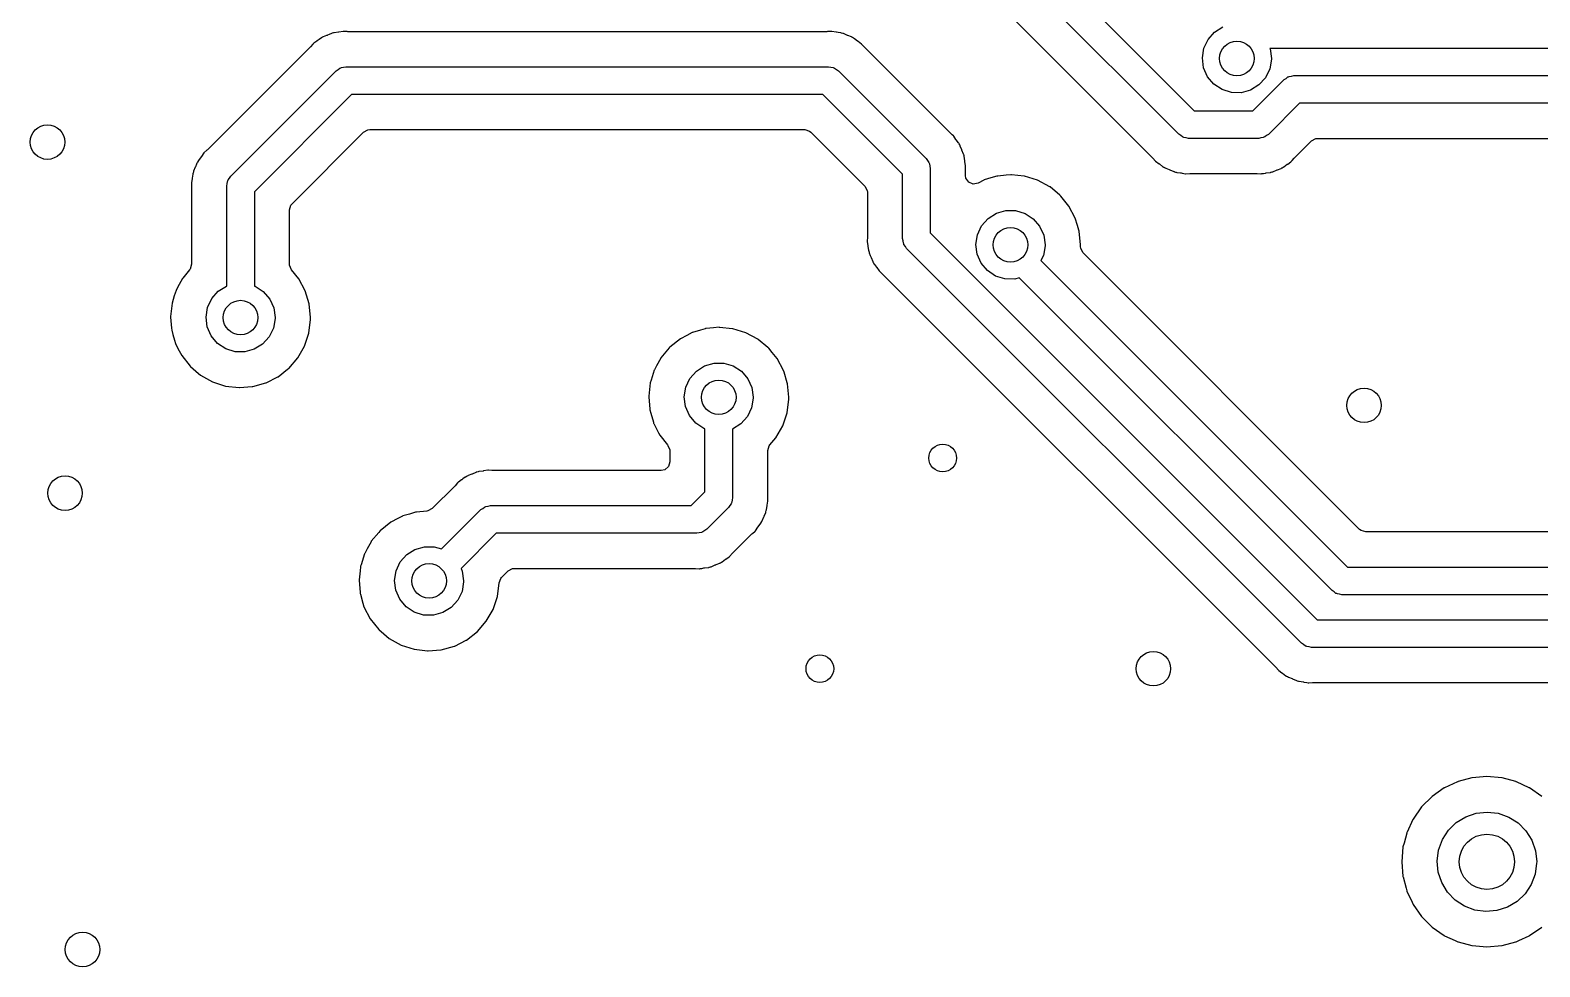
# Model space of a CAD drawing. Extents: x 41 to 172, y -238 to -26.
# Drawn here: x 66.55 to 88.4, y -168.4 to -154.84 of the extents above; entities that cross this region are included whole.
import ezdxf

# ---------------------------------------------------------------- set-up
doc = ezdxf.new("R2010")
doc.units = 0
doc.layers.add('BLACK', color=7, linetype='CONTINUOUS')

msp = doc.modelspace()

# ---------------------------------------------------------------- linework, layer by layer
at = {"layer": 'BLACK', "linetype": 'CONTINUOUS'}
for p, q in [((80.805, -153.42), (83.3948, -156.01)), ((83.1706, -156.351), (80.4633, -153.644)), ((80.1214, -154.021), (82.7906, -156.691)), ((71.0826, -154.862), (71.0197, -154.873)), ((71.0902, -154.863), (71.0826, -154.862)), ((71.1403, -154.866), (71.0902, -154.863)), ((71.0902, -154.863), (71.0902, -154.863)), ((71.1489, -154.867), (71.1403, -154.866)), ((78.0804, -154.867), (71.1489, -154.867)), ((78.0876, -154.866), (78.0804, -154.867)), ((78.1422, -154.863), (78.0876, -154.866)), ((78.1498, -154.863), (78.1422, -154.863)), ((78.1422, -154.863), (78.1422, -154.863)), ((78.2126, -154.874), (78.1498, -154.863)), ((83.6883, -154.873), (83.8082, -154.797)), ((70.6066, -155.086), (70.6016, -155.091)), ((70.643, -155.045), (70.6066, -155.086)), ((70.648, -155.04), (70.643, -155.045)), ((70.643, -155.045), (70.643, -155.045)), ((70.6543, -155.035), (70.648, -155.04)), ((70.7007, -155.003), (70.6543, -155.035)), ((70.6543, -155.035), (70.6543, -155.035)), ((70.706, -155), (70.7007, -155.003)), ((70.7322, -154.979), (70.706, -155)), ((70.7507, -154.965), (70.7322, -154.979)), ((70.7567, -154.961), (70.7507, -154.965)), ((70.7507, -154.965), (70.7507, -154.965)), ((70.7637, -154.958), (70.7567, -154.961)), ((70.7659, -154.956), (70.7637, -154.958)), ((70.7807, -154.948), (70.7659, -154.956)), ((70.7831, -154.947), (70.7807, -154.948)), ((70.7893, -154.943), (70.7831, -154.947)), ((70.8415, -154.923), (70.7893, -154.943)), ((70.8491, -154.92), (70.8415, -154.923)), ((70.8552, -154.917), (70.8491, -154.92)), ((70.8787, -154.907), (70.8552, -154.917)), ((70.9137, -154.892), (70.8787, -154.907)), ((70.9212, -154.89), (70.9137, -154.892)), ((70.9238, -154.89), (70.9212, -154.89)), ((70.9401, -154.885), (70.9238, -154.89)), ((70.9426, -154.885), (70.9401, -154.885)), ((70.9498, -154.882), (70.9426, -154.885)), ((71.0132, -154.874), (70.9498, -154.882)), ((71.0197, -154.873), (71.0132, -154.874)), ((78.2191, -154.875), (78.2126, -154.874)), ((78.2453, -154.879), (78.2191, -154.875)), ((78.275, -154.883), (78.2453, -154.879)), ((78.2825, -154.884), (78.275, -154.883)), ((78.275, -154.883), (78.275, -154.883)), ((78.2896, -154.886), (78.2825, -154.884)), ((78.2922, -154.887), (78.2896, -154.886)), ((78.3084, -154.892), (78.2922, -154.887)), ((78.311, -154.893), (78.3084, -154.892)), ((78.3184, -154.894), (78.311, -154.893)), ((78.3767, -154.92), (78.3184, -154.894)), ((78.3827, -154.923), (78.3767, -154.92)), ((78.4352, -154.943), (78.3827, -154.923)), ((78.4423, -154.946), (78.4352, -154.943)), ((78.4352, -154.943), (78.4352, -154.943)), ((78.4485, -154.95), (78.4423, -154.946)), ((78.4508, -154.952), (78.4485, -154.95)), ((78.4655, -154.96), (78.4508, -154.952)), ((78.4678, -154.961), (78.4655, -154.96)), ((78.4747, -154.965), (78.4678, -154.961)), ((78.4807, -154.969), (78.4747, -154.965)), ((78.525, -155.004), (78.4807, -154.969)), ((78.5303, -155.008), (78.525, -155.004)), ((78.5826, -155.045), (78.5303, -155.008)), ((78.6188, -155.086), (78.5826, -155.045)), ((78.6206, -155.088), (78.6188, -155.086)), ((83.5343, -155.107), (83.5945, -154.979)), ((83.5945, -154.979), (83.6883, -154.873)), ((70.6016, -155.091), (69.1155, -156.578)), ((78.6264, -155.094), (78.6206, -155.088)), ((79.8586, -156.327), (78.6264, -155.094)), ((83.5124, -155.247), (83.5343, -155.107)), ((83.5308, -155.388), (83.5124, -155.247)), ((84.5123, -155.266), (84.4887, -155.406)), ((105.977, -155.109), (84.4904, -155.109)), ((84.4904, -155.109), (84.4923, -155.113)), ((84.4923, -155.113), (84.5124, -155.254)), ((84.5124, -155.254), (84.5123, -155.266)), ((69.4546, -156.958), (70.9788, -155.433)), ((70.9788, -155.433), (71.0071, -155.416)), ((71.0071, -155.416), (71.0333, -155.395)), ((71.0333, -155.395), (71.0445, -155.392)), ((71.0445, -155.392), (71.0542, -155.386)), ((71.0542, -155.386), (71.0874, -155.382)), ((71.0874, -155.382), (71.12, -155.375)), ((71.12, -155.375), (78.1053, -155.375)), ((78.1053, -155.375), (78.1379, -155.382)), ((78.1379, -155.382), (78.1711, -155.386)), ((78.1711, -155.386), (78.1808, -155.392)), ((78.1808, -155.392), (78.192, -155.395)), ((78.192, -155.395), (78.2181, -155.416)), ((78.2181, -155.416), (78.2464, -155.434)), ((78.2464, -155.434), (79.5167, -156.704)), ((83.5879, -155.518), (83.5308, -155.388)), ((83.6791, -155.626), (83.5879, -155.518)), ((84.4887, -155.406), (84.4269, -155.533)), ((84.7231, -155.543), (84.7493, -155.522)), ((84.7493, -155.522), (84.7605, -155.519)), ((84.7605, -155.519), (84.7702, -155.513)), ((84.7702, -155.513), (84.8034, -155.509)), ((84.8034, -155.509), (84.836, -155.502)), ((84.836, -155.502), (106.089, -155.502)), ((83.7971, -155.705), (83.6791, -155.626)), ((83.9325, -155.747), (83.7971, -155.705)), ((84.211, -155.712), (84.0742, -155.75)), ((84.3318, -155.638), (84.211, -155.712)), ((84.2452, -156.01), (84.6948, -155.56)), ((84.4269, -155.533), (84.3318, -155.638)), ((84.6948, -155.56), (84.7231, -155.543)), ((71.2028, -155.775), (69.796, -157.182)), ((78.0222, -155.775), (71.2028, -155.775)), ((79.175, -156.928), (78.0222, -155.775)), ((84.0742, -155.75), (83.9325, -155.747)), ((84.9188, -155.902), (84.4692, -156.352)), ((106.172, -155.902), (84.9188, -155.902)), ((83.3948, -156.01), (84.2452, -156.01)), ((70.3414, -157.356), (71.3766, -156.32)), ((71.3766, -156.32), (71.4389, -156.286)), ((71.4389, -156.286), (71.4657, -156.284)), ((71.4657, -156.284), (77.7593, -156.284)), ((77.7593, -156.284), (77.8275, -156.304)), ((77.8275, -156.304), (77.8484, -156.32)), ((77.8484, -156.32), (78.6296, -157.102)), ((79.8638, -156.332), (79.8586, -156.327)), ((79.8938, -156.358), (79.8638, -156.332)), ((79.9104, -156.373), (79.8938, -156.358)), ((79.9147, -156.379), (79.9104, -156.373)), ((79.9465, -156.426), (79.9147, -156.379)), ((79.9147, -156.379), (79.9147, -156.379)), ((83.1989, -156.369), (83.1706, -156.351)), ((83.225, -156.39), (83.1989, -156.369)), ((83.2362, -156.393), (83.225, -156.39)), ((83.2459, -156.399), (83.2362, -156.393)), ((84.4035, -156.393), (84.3938, -156.399)), ((84.4147, -156.39), (84.4035, -156.393)), ((84.4409, -156.369), (84.4147, -156.39)), ((84.4692, -156.352), (84.4409, -156.369)), ((69.1092, -156.583), (69.0656, -156.621)), ((69.1155, -156.578), (69.1092, -156.583)), ((79.9504, -156.431), (79.9465, -156.426)), ((79.9847, -156.476), (79.9504, -156.431)), ((79.9893, -156.482), (79.9847, -156.476)), ((79.9847, -156.476), (79.9847, -156.476)), ((79.9924, -156.489), (79.9893, -156.482)), ((79.9937, -156.491), (79.9924, -156.489)), ((80.0019, -156.506), (79.9937, -156.491)), ((80.0032, -156.508), (80.0019, -156.506)), ((80.0075, -156.514), (80.0032, -156.508)), ((80.0102, -156.521), (80.0075, -156.514)), ((80.0301, -156.574), (80.0102, -156.521)), ((80.0102, -156.521), (80.0102, -156.521)), ((80.0326, -156.58), (80.0301, -156.574)), ((80.0582, -156.639), (80.0326, -156.58)), ((83.2791, -156.403), (83.2459, -156.399)), ((83.3117, -156.41), (83.2791, -156.403)), ((84.328, -156.41), (83.3117, -156.41)), ((84.3606, -156.403), (84.328, -156.41)), ((84.3938, -156.399), (84.3606, -156.403)), ((84.8464, -156.694), (85.0926, -156.447)), ((85.0926, -156.447), (85.1549, -156.413)), ((85.1549, -156.413), (85.1817, -156.41)), ((85.1817, -156.41), (106.143, -156.41)), ((68.9412, -156.827), (68.915, -156.886)), ((68.9438, -156.821), (68.9412, -156.827)), ((68.9441, -156.82), (68.9438, -156.821)), ((68.9586, -156.783), (68.9441, -156.82)), ((68.9642, -156.769), (68.9586, -156.783)), ((68.967, -156.762), (68.9642, -156.769)), ((68.9642, -156.769), (68.9642, -156.769)), ((68.9714, -156.756), (68.967, -156.762)), ((68.9726, -156.753), (68.9714, -156.756)), ((68.981, -156.738), (68.9726, -156.753)), ((68.9824, -156.736), (68.981, -156.738)), ((68.9855, -156.729), (68.9824, -156.736)), ((69.0249, -156.679), (68.9855, -156.729)), ((69.0289, -156.674), (69.0249, -156.679)), ((69.0293, -156.673), (69.0289, -156.674)), ((69.0656, -156.621), (69.0293, -156.673)), ((79.5167, -156.704), (79.5344, -156.732)), ((79.5344, -156.732), (79.5552, -156.758)), ((79.5552, -156.758), (79.5578, -156.769)), ((79.5578, -156.769), (79.5639, -156.779)), ((79.5639, -156.779), (79.5676, -156.812)), ((79.5676, -156.812), (79.575, -156.845)), ((80.0595, -156.646), (80.0582, -156.639)), ((80.0603, -156.649), (80.0595, -156.646)), ((80.0648, -156.665), (80.0603, -156.649)), ((80.0654, -156.668), (80.0648, -156.665)), ((80.0681, -156.675), (80.0654, -156.668)), ((80.071, -156.699), (80.0681, -156.675)), ((80.0758, -156.738), (80.071, -156.699)), ((80.0767, -156.745), (80.0758, -156.738)), ((80.0877, -156.808), (80.0767, -156.745)), ((80.0838, -156.865), (80.0872, -156.815)), ((80.0872, -156.815), (80.0877, -156.808)), ((80.0872, -156.815), (80.0872, -156.815)), ((82.7906, -156.691), (82.7964, -156.697)), ((82.7964, -156.697), (82.8344, -156.74)), ((82.8344, -156.74), (82.8867, -156.777)), ((82.8867, -156.777), (82.892, -156.781)), ((82.892, -156.781), (82.9423, -156.82)), ((82.9423, -156.82), (82.9492, -156.824)), ((82.9492, -156.824), (82.9515, -156.825)), ((82.9515, -156.825), (82.9662, -156.833)), ((82.9662, -156.833), (82.9685, -156.835)), ((84.6673, -156.837), (84.6821, -156.829)), ((84.6821, -156.829), (84.6844, -156.827)), ((84.6844, -156.827), (84.6913, -156.824)), ((84.6913, -156.824), (84.742, -156.785)), ((84.742, -156.785), (84.7473, -156.782)), ((84.7473, -156.782), (84.7937, -156.75)), ((84.7937, -156.75), (84.8, -156.745)), ((84.7937, -156.75), (84.7937, -156.75)), ((84.8, -156.745), (84.8143, -156.729)), ((84.8143, -156.729), (84.8414, -156.699)), ((84.8414, -156.699), (84.8464, -156.694)), ((68.8953, -156.991), (68.8837, -157.054)), ((68.8964, -156.985), (68.8953, -156.991)), ((68.9037, -156.929), (68.8964, -156.985)), ((68.9047, -156.922), (68.9037, -156.929)), ((68.9037, -156.929), (68.9037, -156.929)), ((68.9075, -156.914), (68.9047, -156.922)), ((68.9081, -156.912), (68.9075, -156.914)), ((68.9128, -156.896), (68.9081, -156.912)), ((68.9136, -156.893), (68.9128, -156.896)), ((68.915, -156.886), (68.9136, -156.893)), ((69.4035, -157.066), (69.4072, -157.033)), ((69.4072, -157.033), (69.4134, -157.023)), ((69.4134, -157.023), (69.4159, -157.012)), ((69.4159, -157.012), (69.4368, -156.986)), ((69.4368, -156.986), (69.4546, -156.958)), ((79.175, -157.861), (79.175, -156.928)), ((79.575, -156.845), (79.575, -157.778)), ((80.0835, -156.874), (80.0838, -156.865)), ((80.0835, -156.946), (80.0835, -156.874)), ((80.0907, -156.988), (80.0835, -156.946)), ((80.1322, -157.045), (80.0907, -156.988)), ((80.1982, -157.071), (80.1322, -157.045)), ((80.3516, -157.014), (80.2679, -157.058)), ((80.357, -157.011), (80.3516, -157.014)), ((80.3516, -157.014), (80.3516, -157.014)), ((80.4514, -156.983), (80.357, -157.011)), ((80.5409, -156.957), (80.4514, -156.983)), ((80.5468, -156.955), (80.5409, -156.957)), ((80.5409, -156.957), (80.5409, -156.957)), ((80.5529, -156.955), (80.5468, -156.955)), ((80.6753, -156.943), (80.5529, -156.955)), ((80.5529, -156.955), (80.5529, -156.955)), ((80.7437, -156.937), (80.6753, -156.943)), ((80.7499, -156.938), (80.7437, -156.937)), ((80.9343, -156.957), (80.7499, -156.938)), ((80.7499, -156.938), (80.7499, -156.938)), ((80.9404, -156.958), (80.9343, -156.957)), ((80.9343, -156.957), (80.9343, -156.957)), ((81.1294, -157.016), (80.9404, -156.958)), ((81.3033, -157.11), (81.1294, -157.016)), ((82.9685, -156.835), (82.9747, -156.839)), ((82.9747, -156.839), (82.9818, -156.842)), ((82.9818, -156.842), (82.9818, -156.842)), ((82.9818, -156.842), (83.0343, -156.862)), ((83.0343, -156.862), (83.0403, -156.865)), ((83.0403, -156.865), (83.0986, -156.891)), ((83.0986, -156.891), (83.106, -156.892)), ((83.106, -156.892), (83.1086, -156.893)), ((83.1086, -156.893), (83.1248, -156.898)), ((83.1248, -156.898), (83.1274, -156.899)), ((83.1274, -156.899), (83.1345, -156.901)), ((83.1345, -156.901), (83.142, -156.902)), ((83.142, -156.902), (83.1979, -156.91)), ((83.1979, -156.91), (83.2044, -156.911)), ((83.2044, -156.911), (83.2222, -156.914)), ((83.2222, -156.914), (83.2672, -156.922)), ((83.2672, -156.922), (83.2748, -156.922)), ((83.2748, -156.922), (83.3294, -156.919)), ((83.2748, -156.922), (83.2748, -156.922)), ((83.3294, -156.919), (83.3366, -156.918)), ((83.3366, -156.918), (84.2991, -156.918)), ((84.2991, -156.918), (84.3077, -156.919)), ((84.3077, -156.919), (84.3578, -156.922)), ((84.3578, -156.922), (84.3578, -156.922)), ((84.3578, -156.922), (84.3654, -156.923)), ((84.3654, -156.923), (84.3728, -156.921)), ((84.3728, -156.921), (84.3993, -156.917)), ((84.3728, -156.921), (84.3728, -156.921)), ((84.3993, -156.917), (84.4283, -156.912)), ((84.4283, -156.912), (84.4348, -156.911)), ((84.4348, -156.911), (84.4982, -156.903)), ((84.4982, -156.903), (84.5053, -156.9)), ((84.5053, -156.9), (84.508, -156.9)), ((84.508, -156.9), (84.5243, -156.895)), ((84.5243, -156.895), (84.5268, -156.895)), ((84.5268, -156.895), (84.5343, -156.893)), ((84.5343, -156.893), (84.5928, -156.868)), ((84.5928, -156.868), (84.5989, -156.865)), ((84.5989, -156.865), (84.6515, -156.845)), ((84.6515, -156.845), (84.6587, -156.842)), ((84.6515, -156.845), (84.6515, -156.845)), ((84.6587, -156.842), (84.6649, -156.838)), ((84.6649, -156.838), (84.6673, -156.837)), ((68.8837, -157.054), (68.8841, -157.062)), ((68.8841, -157.062), (68.8841, -157.062)), ((68.8841, -157.062), (68.8873, -157.116)), ((68.8873, -157.116), (68.8875, -157.124)), ((68.8875, -157.124), (68.8875, -158.233)), ((69.396, -157.099), (69.4035, -157.066)), ((69.396, -158.546), (69.396, -157.099)), ((69.796, -157.182), (69.796, -158.547)), ((78.6296, -157.102), (78.6636, -157.164)), ((78.6636, -157.164), (78.6665, -157.191)), ((78.6665, -157.191), (78.6665, -157.832)), ((80.2679, -157.058), (80.1982, -157.071)), ((81.3081, -157.114), (81.3033, -157.11)), ((81.451, -157.233), (81.3081, -157.114)), ((81.3081, -157.114), (81.3081, -157.114)), ((81.4557, -157.237), (81.451, -157.233)), ((81.4596, -157.241), (81.4557, -157.237)), ((81.4662, -157.249), (81.4596, -157.241)), ((81.4596, -157.241), (81.4596, -157.241)), ((81.5807, -157.39), (81.4662, -157.249)), ((70.3045, -157.445), (70.3245, -157.377)), ((70.3045, -158.232), (70.3045, -157.445)), ((70.3245, -157.377), (70.3414, -157.356)), ((80.5325, -157.494), (80.6688, -157.455)), ((80.6688, -157.455), (80.8106, -157.456)), ((80.8106, -157.456), (80.9464, -157.497)), ((81.6736, -157.564), (81.5807, -157.39)), ((80.2585, -157.804), (80.3188, -157.676)), ((80.3188, -157.676), (80.4126, -157.57)), ((80.4126, -157.57), (80.5325, -157.494)), ((80.9464, -157.497), (81.0654, -157.574)), ((81.0654, -157.574), (81.1579, -157.681)), ((81.1579, -157.681), (81.2166, -157.81)), ((81.7053, -157.669), (81.6736, -157.564)), ((81.7261, -157.738), (81.7053, -157.669)), ((78.6662, -157.841), (78.6623, -157.898)), ((78.6623, -157.898), (78.6636, -157.906)), ((78.6636, -157.906), (78.6636, -157.906)), ((78.6636, -157.906), (78.6733, -157.961)), ((78.6665, -157.832), (78.6662, -157.841)), ((79.1824, -157.894), (79.175, -157.861)), ((79.1861, -157.927), (79.1824, -157.894)), ((79.1922, -157.937), (79.1861, -157.927)), ((79.575, -157.778), (85.1728, -163.376)), ((80.2367, -157.944), (80.2585, -157.804)), ((81.2166, -157.81), (81.2367, -157.951)), ((81.7307, -157.754), (81.7261, -157.738)), ((81.75, -157.951), (81.7307, -157.754)), ((78.6733, -157.961), (78.6742, -157.968)), ((78.6742, -157.968), (78.6819, -158.031)), ((78.6819, -158.031), (78.6846, -158.038)), ((78.6846, -158.038), (78.6852, -158.041)), ((78.6852, -158.041), (78.6897, -158.057)), ((78.6897, -158.057), (78.6904, -158.06)), ((78.6904, -158.06), (78.6918, -158.067)), ((78.6918, -158.067), (78.708, -158.104)), ((78.708, -158.104), (78.7174, -158.126)), ((78.7174, -158.126), (78.7199, -158.132)), ((78.7199, -158.132), (78.7425, -158.192)), ((79.1948, -157.948), (79.1922, -157.937)), ((79.2156, -157.974), (79.1948, -157.948)), ((79.2333, -158.002), (79.2156, -157.974)), ((84.9486, -163.717), (79.2333, -158.002)), ((80.2551, -158.085), (80.2367, -157.944)), ((80.3122, -158.215), (80.2551, -158.085)), ((81.213, -158.103), (81.1772, -158.176)), ((81.2365, -157.963), (81.213, -158.103)), ((81.2367, -157.951), (81.2365, -157.963)), ((81.7497, -157.976), (81.75, -157.954)), ((81.7526, -158.004), (81.7497, -157.976)), ((81.75, -157.954), (81.75, -157.951)), ((81.75, -157.954), (81.75, -157.954)), ((81.7866, -158.067), (81.7526, -158.004)), ((85.7886, -162.069), (81.7866, -158.067)), ((68.858, -158.314), (68.7598, -158.431)), ((68.8675, -158.302), (68.858, -158.314)), ((68.8875, -158.233), (68.8675, -158.302)), ((70.3053, -158.246), (70.3045, -158.232)), ((70.3329, -158.312), (70.3053, -158.246)), ((70.4401, -158.443), (70.3329, -158.312)), ((78.7425, -158.192), (78.7468, -158.198)), ((78.7468, -158.198), (78.7481, -158.2)), ((78.7481, -158.2), (78.7563, -158.215)), ((78.7563, -158.215), (78.7576, -158.217)), ((78.7576, -158.217), (78.7607, -158.224)), ((78.7607, -158.224), (78.7704, -158.237)), ((78.7704, -158.237), (78.7996, -158.275)), ((78.7996, -158.275), (78.8035, -158.28)), ((78.8035, -158.28), (78.8353, -158.327)), ((78.8353, -158.327), (78.8353, -158.327)), ((78.8353, -158.327), (78.8396, -158.333)), ((78.8396, -158.333), (78.8453, -158.338)), ((78.8453, -158.338), (78.8453, -158.338)), ((78.8453, -158.338), (78.8862, -158.374)), ((80.4034, -158.323), (80.3122, -158.215)), ((80.5214, -158.402), (80.4034, -158.323)), ((81.1772, -158.176), (85.6148, -162.614)), ((68.7075, -158.527), (68.6646, -158.605)), ((68.7569, -158.437), (68.7075, -158.527)), ((68.7598, -158.431), (68.7569, -158.437)), ((68.7569, -158.437), (68.7569, -158.437)), ((69.2719, -158.623), (69.3918, -158.548)), ((69.3918, -158.548), (69.396, -158.546)), ((69.796, -158.547), (69.8057, -158.55)), ((69.8057, -158.55), (69.9247, -158.627)), ((70.5329, -158.618), (70.4401, -158.443)), ((78.8862, -158.374), (78.8914, -158.379)), ((78.8914, -158.379), (84.5686, -164.057)), ((80.6567, -158.444), (80.5214, -158.402)), ((80.7985, -158.447), (80.6567, -158.444)), ((80.864, -158.429), (80.7985, -158.447)), ((85.3906, -162.955), (80.864, -158.429)), ((68.6048, -158.793), (68.5827, -158.99)), ((68.6371, -158.691), (68.6048, -158.793)), ((68.6627, -158.611), (68.6371, -158.691)), ((68.6646, -158.605), (68.6627, -158.611)), ((68.6627, -158.611), (68.6627, -158.611)), ((69.1178, -158.858), (69.1781, -158.729)), ((69.1781, -158.729), (69.2719, -158.623)), ((69.9247, -158.627), (70.0172, -158.735)), ((70.0172, -158.735), (70.0759, -158.864)), ((70.5901, -158.807), (70.5329, -158.618)), ((68.5827, -158.99), (68.5832, -158.996)), ((68.5832, -158.996), (68.5966, -159.155)), ((69.096, -158.998), (69.1178, -158.858)), ((69.1144, -159.138), (69.096, -158.998)), ((70.0959, -159.016), (70.0723, -159.156)), ((70.0759, -158.864), (70.096, -159.004)), ((70.096, -159.004), (70.0959, -159.016)), ((70.6094, -159.004), (70.5901, -158.807)), ((70.609, -159.032), (70.6094, -159.004)), ((68.5966, -159.155), (68.5993, -159.187)), ((68.5993, -159.187), (68.6163, -159.246)), ((69.1715, -159.268), (69.1144, -159.138)), ((70.0723, -159.156), (70.0105, -159.284)), ((70.5218, -159.416), (70.5842, -159.229)), ((70.5842, -159.229), (70.609, -159.032)), ((76.1299, -159.221), (76.0533, -159.261)), ((76.1354, -159.218), (76.1299, -159.221)), ((76.1299, -159.221), (76.1299, -159.221)), ((76.2505, -159.184), (76.1354, -159.218)), ((76.3192, -159.164), (76.2505, -159.184)), ((76.3251, -159.162), (76.3192, -159.164)), ((76.3192, -159.164), (76.3192, -159.164)), ((76.3312, -159.162), (76.3251, -159.162)), ((76.3313, -159.162), (76.3312, -159.162)), ((76.4396, -159.152), (76.3313, -159.162)), ((76.5221, -159.144), (76.4396, -159.152)), ((76.5282, -159.145), (76.5221, -159.144)), ((76.7126, -159.164), (76.5282, -159.145)), ((76.5282, -159.145), (76.5282, -159.145)), ((76.7188, -159.165), (76.7126, -159.164)), ((76.7126, -159.164), (76.7126, -159.164)), ((76.9077, -159.223), (76.7188, -159.165)), ((77.0817, -159.317), (76.9077, -159.223)), ((68.6163, -159.246), (68.6406, -159.331)), ((68.6406, -159.331), (68.6538, -159.377)), ((68.6538, -159.377), (68.6566, -159.383)), ((68.6566, -159.383), (68.7099, -159.486)), ((69.2627, -159.377), (69.1715, -159.268)), ((69.3807, -159.455), (69.2627, -159.377)), ((69.5161, -159.498), (69.3807, -159.455)), ((69.9154, -159.389), (69.7946, -159.463)), ((70.0105, -159.284), (69.9154, -159.389)), ((70.4241, -159.588), (70.5218, -159.416)), ((75.7984, -159.442), (75.6788, -159.585)), ((75.802, -159.438), (75.7984, -159.442)), ((75.806, -159.433), (75.802, -159.438)), ((75.9601, -159.31), (75.806, -159.433)), ((76.0533, -159.261), (75.9601, -159.31)), ((77.0864, -159.321), (77.0817, -159.317)), ((77.2275, -159.438), (77.0864, -159.321)), ((77.0864, -159.321), (77.0864, -159.321)), ((77.2341, -159.443), (77.2275, -159.438)), ((77.238, -159.448), (77.2341, -159.443)), ((77.2873, -159.509), (77.238, -159.448)), ((77.238, -159.448), (77.238, -159.448)), ((68.7099, -159.486), (68.7442, -159.553)), ((68.7442, -159.553), (68.867, -159.708)), ((69.6578, -159.5), (69.5161, -159.498)), ((69.7946, -159.463), (69.6578, -159.5)), ((70.2948, -159.738), (70.4241, -159.588)), ((75.6759, -159.59), (75.6154, -159.7)), ((75.6788, -159.585), (75.6759, -159.59)), ((75.6759, -159.59), (75.6759, -159.59)), ((76.3108, -159.701), (76.4471, -159.662)), ((76.4471, -159.662), (76.5889, -159.663)), ((76.5889, -159.663), (76.7247, -159.704)), ((77.3591, -159.597), (77.2873, -159.509)), ((77.4519, -159.771), (77.3591, -159.597)), ((68.867, -159.708), (68.8717, -159.712)), ((68.8717, -159.712), (68.8717, -159.712)), ((68.8717, -159.712), (68.989, -159.812)), ((68.989, -159.812), (69.0177, -159.836)), ((69.0177, -159.836), (69.1903, -159.933)), ((69.968, -159.946), (70.1335, -159.862)), ((70.1335, -159.862), (70.139, -159.86)), ((70.1335, -159.862), (70.1335, -159.862)), ((70.139, -159.86), (70.2768, -159.752)), ((70.2768, -159.752), (70.29, -159.742)), ((70.29, -159.742), (70.2948, -159.738)), ((75.5817, -159.764), (75.5359, -159.908)), ((75.5836, -159.758), (75.5817, -159.764)), ((75.5817, -159.764), (75.5817, -159.764)), ((75.6154, -159.7), (75.5836, -159.758)), ((76.0368, -160.011), (76.0971, -159.883)), ((76.0971, -159.883), (76.1909, -159.777)), ((76.1909, -159.777), (76.3108, -159.701)), ((76.7247, -159.704), (76.8437, -159.781)), ((76.8437, -159.781), (76.9362, -159.888)), ((76.9362, -159.888), (76.9949, -160.017)), ((77.4592, -159.795), (77.4519, -159.771)), ((77.506, -159.95), (77.4592, -159.795)), ((69.1903, -159.933), (69.3784, -159.994)), ((69.3784, -159.994), (69.5748, -160.017)), ((69.5748, -160.017), (69.5809, -160.017)), ((69.5809, -160.017), (69.7658, -160.002)), ((69.5809, -160.017), (69.5809, -160.017)), ((69.7658, -160.002), (69.7658, -160.002)), ((69.7658, -160.002), (69.772, -160.002)), ((69.772, -160.002), (69.9625, -159.949)), ((69.9625, -159.949), (69.968, -159.946)), ((69.968, -159.946), (69.968, -159.946)), ((75.5238, -159.947), (75.5017, -160.143)), ((75.5359, -159.908), (75.5238, -159.947)), ((76.015, -160.151), (76.0368, -160.011)), ((76.9949, -160.017), (77.015, -160.157)), ((77.5091, -159.961), (77.506, -159.95)), ((77.5284, -160.157), (77.5091, -159.961)), ((75.5017, -160.143), (75.5022, -160.149)), ((75.5022, -160.149), (75.5172, -160.328)), ((75.5172, -160.328), (75.5183, -160.34)), ((76.0334, -160.292), (76.015, -160.151)), ((76.0905, -160.422), (76.0334, -160.292)), ((76.9913, -160.31), (76.9295, -160.437)), ((77.0149, -160.17), (76.9913, -160.31)), ((77.015, -160.157), (77.0149, -160.17)), ((77.5032, -160.382), (77.528, -160.186)), ((77.528, -160.186), (77.5284, -160.157)), ((75.5183, -160.34), (75.5319, -160.388)), ((75.5319, -160.388), (75.5687, -160.516)), ((75.5687, -160.516), (75.5728, -160.531)), ((75.5728, -160.531), (75.5756, -160.536)), ((75.5756, -160.536), (75.644, -160.669)), ((76.1817, -160.53), (76.0905, -160.422)), ((76.2997, -160.609), (76.1817, -160.53)), ((76.8344, -160.542), (76.715, -160.616)), ((76.9295, -160.437), (76.8344, -160.542)), ((77.4408, -160.57), (77.5032, -160.382)), ((75.644, -160.669), (75.6632, -160.706)), ((75.6632, -160.706), (75.7728, -160.845)), ((76.315, -160.614), (76.2997, -160.609)), ((76.315, -161.527), (76.315, -160.614)), ((76.715, -160.616), (76.715, -161.61)), ((77.2541, -160.845), (77.3391, -160.746)), ((77.3391, -160.746), (77.3431, -160.742)), ((77.3391, -160.746), (77.3391, -160.746)), ((77.3431, -160.742), (77.4408, -160.57)), ((75.7728, -160.845), (75.7792, -160.853)), ((75.7792, -160.853), (75.8059, -160.919)), ((75.8059, -160.919), (75.8065, -160.931)), ((75.8065, -160.931), (75.8065, -161.09)), ((77.2235, -160.927), (77.2435, -160.859)), ((77.2235, -161.585), (77.2235, -160.927)), ((77.2435, -160.859), (77.2541, -160.845)), ((75.7865, -161.159), (75.7328, -161.205)), ((75.8065, -161.09), (75.7865, -161.159)), ((72.736, -161.395), (72.6996, -161.436)), ((72.741, -161.39), (72.736, -161.395)), ((72.736, -161.395), (72.736, -161.395)), ((72.7473, -161.385), (72.741, -161.39)), ((72.7937, -161.353), (72.7473, -161.385)), ((72.7473, -161.385), (72.7473, -161.385)), ((72.799, -161.35), (72.7937, -161.353)), ((72.8125, -161.339), (72.799, -161.35)), ((72.8437, -161.315), (72.8125, -161.339)), ((72.8497, -161.311), (72.8437, -161.315)), ((72.8437, -161.315), (72.8437, -161.315)), ((72.8567, -161.308), (72.8497, -161.311)), ((72.8589, -161.306), (72.8567, -161.308)), ((72.8737, -161.298), (72.8589, -161.306)), ((72.8761, -161.297), (72.8737, -161.298)), ((72.8823, -161.293), (72.8761, -161.297)), ((72.8895, -161.29), (72.8823, -161.293)), ((72.9421, -161.27), (72.8895, -161.29)), ((72.8895, -161.29), (72.8895, -161.29)), ((72.9482, -161.267), (72.9421, -161.27)), ((72.9998, -161.245), (72.9482, -161.267)), ((73.0067, -161.242), (72.9998, -161.245)), ((72.9998, -161.245), (72.9998, -161.245)), ((73.0142, -161.24), (73.0067, -161.242)), ((73.0167, -161.24), (73.0142, -161.24)), ((73.033, -161.235), (73.0167, -161.24)), ((73.0357, -161.235), (73.033, -161.235)), ((73.0428, -161.232), (73.0357, -161.235)), ((73.1062, -161.224), (73.0428, -161.232)), ((73.1127, -161.223), (73.1062, -161.224)), ((73.1756, -161.212), (73.1127, -161.223)), ((73.1832, -161.213), (73.1756, -161.212)), ((73.2334, -161.216), (73.1832, -161.213)), ((73.1832, -161.213), (73.1832, -161.213)), ((73.2419, -161.216), (73.2334, -161.216)), ((75.6805, -161.216), (73.2419, -161.216)), ((75.7328, -161.205), (75.6805, -161.216)), ((72.6946, -161.441), (72.3681, -161.768)), ((72.6996, -161.436), (72.6946, -161.441)), ((76.1172, -161.725), (76.315, -161.527)), ((76.715, -161.61), (76.7075, -161.643)), ((77.2237, -161.593), (77.2235, -161.585)), ((77.2255, -161.623), (77.2237, -161.593)), ((77.2273, -161.655), (77.2255, -161.623)), ((72.0408, -161.846), (71.9444, -161.874)), ((72.1282, -161.82), (72.0408, -161.846)), ((72.1341, -161.819), (72.1282, -161.82)), ((72.1282, -161.82), (72.1282, -161.82)), ((72.1402, -161.818), (72.1341, -161.819)), ((72.1403, -161.818), (72.1402, -161.818)), ((72.2904, -161.804), (72.1403, -161.818)), ((72.3058, -161.802), (72.2904, -161.804)), ((72.3681, -161.768), (72.3058, -161.802)), ((72.504, -162.351), (73.0718, -161.783)), ((73.0718, -161.783), (73.1001, -161.766)), ((73.1001, -161.766), (73.1263, -161.745)), ((73.1263, -161.745), (73.1375, -161.742)), ((73.1375, -161.742), (73.1472, -161.736)), ((73.1472, -161.736), (73.1804, -161.732)), ((73.1804, -161.732), (73.213, -161.725)), ((73.213, -161.725), (76.1172, -161.725)), ((76.6564, -161.751), (76.3412, -162.067)), ((76.6742, -161.723), (76.6564, -161.751)), ((76.6951, -161.697), (76.6742, -161.723)), ((76.6976, -161.686), (76.6951, -161.697)), ((76.7038, -161.676), (76.6976, -161.686)), ((76.7075, -161.643), (76.7038, -161.676)), ((77.1713, -161.878), (77.196, -161.823)), ((77.196, -161.823), (77.1974, -161.816)), ((77.1974, -161.816), (77.1982, -161.813)), ((77.1982, -161.813), (77.2029, -161.797)), ((77.2029, -161.797), (77.2035, -161.795)), ((77.2035, -161.795), (77.2063, -161.787)), ((77.2063, -161.787), (77.2146, -161.724)), ((77.2146, -161.724), (77.2157, -161.718)), ((77.2157, -161.718), (77.2259, -161.662)), ((77.2259, -161.662), (77.2273, -161.655)), ((71.7691, -161.966), (71.615, -162.09)), ((71.8737, -161.911), (71.7691, -161.966)), ((71.9389, -161.877), (71.8737, -161.911)), ((71.9444, -161.874), (71.9389, -161.877)), ((71.9389, -161.877), (71.9389, -161.877)), ((76.3412, -162.067), (76.3129, -162.084)), ((77.0454, -162.088), (77.0821, -162.035)), ((77.0821, -162.035), (77.086, -162.03)), ((77.086, -162.03), (77.1255, -161.98)), ((77.1255, -161.98), (77.1286, -161.973)), ((77.1286, -161.973), (77.13, -161.971)), ((77.13, -161.971), (77.1384, -161.956)), ((77.1384, -161.956), (77.1396, -161.953)), ((77.1396, -161.953), (77.144, -161.947)), ((77.144, -161.947), (77.1672, -161.888)), ((77.1672, -161.888), (77.1698, -161.882)), ((77.1698, -161.882), (77.1713, -161.878)), ((85.8095, -162.085), (85.7886, -162.069)), ((71.4849, -162.247), (71.4272, -162.352)), ((71.4878, -162.241), (71.4849, -162.247)), ((71.4849, -162.247), (71.4849, -162.247)), ((71.5959, -162.113), (71.4878, -162.241)), ((71.611, -162.095), (71.5959, -162.113)), ((71.615, -162.09), (71.611, -162.095)), ((73.2958, -162.125), (72.7862, -162.635)), ((76.2, -162.125), (73.2958, -162.125)), ((76.2326, -162.118), (76.2, -162.125)), ((76.2658, -162.114), (76.2326, -162.118)), ((76.2755, -162.108), (76.2658, -162.114)), ((76.2867, -162.105), (76.2755, -162.108)), ((76.3129, -162.084), (76.2867, -162.105)), ((76.7184, -162.409), (76.9955, -162.131)), ((76.9955, -162.131), (77.0018, -162.126)), ((77.0018, -162.126), (77.0397, -162.093)), ((77.0397, -162.093), (77.0454, -162.088)), ((77.0397, -162.093), (77.0397, -162.093)), ((85.8777, -162.106), (85.8095, -162.085)), ((92.4314, -162.106), (85.8777, -162.106)), ((71.3907, -162.421), (71.3398, -162.581)), ((71.3926, -162.415), (71.3907, -162.421)), ((71.3907, -162.421), (71.3907, -162.421)), ((71.4272, -162.352), (71.3926, -162.415)), ((71.9061, -162.539), (71.9999, -162.433)), ((71.9999, -162.433), (72.1198, -162.358)), ((72.1198, -162.358), (72.2561, -162.319)), ((72.2561, -162.319), (72.3979, -162.319)), ((72.3979, -162.319), (72.504, -162.351)), ((76.5633, -162.539), (76.614, -162.5)), ((76.614, -162.5), (76.6193, -162.497)), ((76.6193, -162.497), (76.6657, -162.465)), ((76.6657, -162.465), (76.672, -162.46)), ((76.6657, -162.465), (76.6657, -162.465)), ((76.672, -162.46), (76.7134, -162.414)), ((76.7134, -162.414), (76.7184, -162.409)), ((71.3252, -162.67), (71.3107, -162.8)), ((71.3321, -162.609), (71.3252, -162.67)), ((71.3328, -162.603), (71.3321, -162.609)), ((71.3321, -162.609), (71.3321, -162.609)), ((71.3398, -162.581), (71.3328, -162.603)), ((71.824, -162.808), (71.8458, -162.668)), ((71.8458, -162.668), (71.9061, -162.539)), ((72.7862, -162.635), (72.8039, -162.674)), ((72.8039, -162.674), (72.824, -162.814)), ((73.373, -162.767), (73.4696, -162.67)), ((73.4696, -162.67), (73.5319, -162.636)), ((73.5319, -162.636), (73.5587, -162.633)), ((73.5587, -162.633), (76.1711, -162.633)), ((76.1711, -162.633), (76.1797, -162.634)), ((76.1797, -162.634), (76.2298, -162.637)), ((76.2298, -162.637), (76.2298, -162.637)), ((76.2298, -162.637), (76.2374, -162.638)), ((76.2374, -162.638), (76.2448, -162.636)), ((76.2448, -162.636), (76.2713, -162.632)), ((76.2448, -162.636), (76.2448, -162.636)), ((76.2713, -162.632), (76.3003, -162.627)), ((76.3003, -162.627), (76.3068, -162.626)), ((76.3068, -162.626), (76.3702, -162.618)), ((76.3702, -162.618), (76.3773, -162.615)), ((76.3773, -162.615), (76.38, -162.615)), ((76.38, -162.615), (76.3963, -162.61)), ((76.3963, -162.61), (76.3988, -162.61)), ((76.3988, -162.61), (76.4063, -162.608)), ((76.4063, -162.608), (76.4648, -162.583)), ((76.4648, -162.583), (76.4709, -162.58)), ((76.4709, -162.58), (76.48, -162.577)), ((76.48, -162.577), (76.5307, -162.557)), ((76.5307, -162.557), (76.5369, -162.553)), ((76.5369, -162.553), (76.5393, -162.552)), ((76.5393, -162.552), (76.5541, -162.544)), ((76.5541, -162.544), (76.5564, -162.542)), ((76.5564, -162.542), (76.5633, -162.539)), ((85.6148, -162.614), (92.4563, -162.614)), ((71.3107, -162.8), (71.3112, -162.806)), ((71.3112, -162.806), (71.3255, -162.976)), ((71.8424, -162.948), (71.824, -162.808)), ((71.8995, -163.078), (71.8424, -162.948)), ((72.8239, -162.826), (72.8003, -162.966)), ((72.824, -162.814), (72.8239, -162.826)), ((73.3122, -163.039), (73.337, -162.842)), ((73.337, -162.842), (73.3382, -162.842)), ((73.3382, -162.842), (73.3611, -162.781)), ((73.3611, -162.781), (73.373, -162.767)), ((71.3255, -162.976), (71.3273, -162.997)), ((71.3273, -162.997), (71.3299, -163.006)), ((71.3299, -163.006), (71.3674, -163.137)), ((71.3674, -163.137), (71.3818, -163.187)), ((71.9907, -163.187), (71.8995, -163.078)), ((72.7385, -163.094), (72.6434, -163.199)), ((72.8003, -162.966), (72.7385, -163.094)), ((73.2498, -163.226), (73.3122, -163.039)), ((85.4189, -162.973), (85.3906, -162.955)), ((85.445, -162.994), (85.4189, -162.973)), ((85.4562, -162.997), (85.445, -162.994)), ((85.4659, -163.003), (85.4562, -162.997)), ((85.4991, -163.007), (85.4659, -163.003)), ((85.5317, -163.014), (85.4991, -163.007)), ((92.3732, -163.014), (85.5317, -163.014)), ((71.3818, -163.187), (71.4722, -163.363)), ((71.4722, -163.363), (71.595, -163.518)), ((72.1087, -163.265), (71.9907, -163.187)), ((72.2441, -163.308), (72.1087, -163.265)), ((72.3858, -163.31), (72.2441, -163.308)), ((72.5226, -163.273), (72.3858, -163.31)), ((72.6434, -163.199), (72.5226, -163.273)), ((73.1521, -163.398), (73.2498, -163.226)), ((85.1728, -163.376), (92.3705, -163.376)), ((71.595, -163.518), (71.5997, -163.522)), ((71.5997, -163.522), (71.5997, -163.522)), ((71.5997, -163.522), (71.6307, -163.548)), ((71.6307, -163.548), (71.7456, -163.646)), ((72.867, -163.67), (73.0228, -163.548)), ((73.0228, -163.548), (73.1521, -163.398)), ((71.7456, -163.646), (71.9183, -163.743)), ((71.9183, -163.743), (72.1064, -163.804)), ((72.1064, -163.804), (72.3028, -163.827)), ((72.3089, -163.827), (72.4938, -163.812)), ((72.4938, -163.812), (72.4938, -163.812)), ((72.4938, -163.812), (72.5, -163.812)), ((72.5, -163.812), (72.6905, -163.759)), ((72.6905, -163.759), (72.696, -163.756)), ((72.696, -163.756), (72.8615, -163.672)), ((72.696, -163.756), (72.696, -163.756)), ((72.8615, -163.672), (72.867, -163.67)), ((72.8615, -163.672), (72.8615, -163.672)), ((84.9769, -163.735), (84.9486, -163.717)), ((85.003, -163.756), (84.9769, -163.735)), ((85.0142, -163.759), (85.003, -163.756)), ((85.0239, -163.765), (85.0142, -163.759)), ((85.0571, -163.769), (85.0239, -163.765)), ((85.0897, -163.776), (85.0571, -163.769)), ((92.2873, -163.776), (85.0897, -163.776)), ((72.3028, -163.827), (72.3089, -163.827)), ((72.3089, -163.827), (72.3089, -163.827)), ((84.5686, -164.057), (84.5744, -164.063)), ((84.5744, -164.063), (84.6124, -164.106)), ((84.6124, -164.106), (84.6187, -164.111)), ((84.6187, -164.111), (84.6647, -164.143)), ((84.6647, -164.143), (84.67, -164.147)), ((84.67, -164.147), (84.7203, -164.186)), ((84.7203, -164.186), (84.7272, -164.19)), ((84.7272, -164.19), (84.7295, -164.191)), ((84.7295, -164.191), (84.7442, -164.199)), ((84.7442, -164.199), (84.7465, -164.201)), ((84.7465, -164.201), (84.7527, -164.205)), ((84.7527, -164.205), (84.7598, -164.208)), ((84.7598, -164.208), (84.7598, -164.208)), ((84.7598, -164.208), (84.8123, -164.228)), ((84.8123, -164.228), (84.8184, -164.231)), ((84.8184, -164.231), (84.8766, -164.257)), ((84.8766, -164.257), (84.884, -164.258)), ((84.884, -164.258), (84.8866, -164.259)), ((84.8866, -164.259), (84.9029, -164.264)), ((84.9029, -164.264), (84.9054, -164.265)), ((84.9054, -164.265), (84.9125, -164.267)), ((84.9125, -164.267), (84.941, -164.271)), ((84.941, -164.271), (84.9759, -164.276)), ((84.9759, -164.276), (84.9824, -164.277)), ((84.9824, -164.277), (85.0247, -164.284)), ((85.0247, -164.284), (85.0452, -164.288)), ((85.0452, -164.288), (85.0528, -164.288)), ((85.0528, -164.288), (85.1074, -164.285)), ((85.0528, -164.288), (85.0528, -164.288)), ((85.1074, -164.285), (85.1147, -164.284)), ((85.1147, -164.284), (92.0245, -164.284)), ((87.2032, -165.722), (87.0184, -165.808)), ((87.2082, -165.719), (87.2032, -165.721)), ((87.2032, -165.721), (87.2032, -165.722)), ((87.2135, -165.718), (87.2082, -165.719)), ((87.4105, -165.665), (87.2135, -165.718)), ((87.2135, -165.718), (87.2135, -165.718)), ((87.4159, -165.664), (87.4105, -165.665)), ((87.4105, -165.665), (87.4105, -165.665)), ((87.63, -165.645), (87.4159, -165.664)), ((87.8441, -165.664), (87.63, -165.645)), ((87.8495, -165.665), (87.8441, -165.664)), ((88.0465, -165.718), (87.8495, -165.665)), ((87.8495, -165.665), (87.8495, -165.665)), ((88.0518, -165.719), (88.0465, -165.718)), ((88.0465, -165.718), (88.0465, -165.718)), ((88.0568, -165.721), (88.0518, -165.719)), ((88.0568, -165.722), (88.0568, -165.721)), ((88.2416, -165.808), (88.0568, -165.722)), ((86.8373, -165.933), (86.6853, -166.085)), ((87.0134, -165.81), (86.8373, -165.933)), ((87.0184, -165.808), (87.0134, -165.81)), ((87.0184, -165.808), (87.0184, -165.808)), ((88.2466, -165.81), (88.2416, -165.808)), ((88.2416, -165.808), (88.2416, -165.808)), ((88.4227, -165.933), (88.2466, -165.81)), ((86.6853, -166.085), (86.562, -166.261)), ((87.1867, -166.311), (87.3234, -166.227)), ((87.3234, -166.227), (87.4754, -166.175)), ((87.4754, -166.175), (87.635, -166.158)), ((87.635, -166.158), (87.7944, -166.177)), ((87.7944, -166.177), (87.9456, -166.231)), ((86.5597, -166.266), (86.4742, -166.45)), ((86.562, -166.261), (86.5597, -166.266)), ((86.5597, -166.266), (86.5597, -166.266)), ((86.9851, -166.558), (87.072, -166.423)), ((87.072, -166.423), (87.1867, -166.311)), ((87.9456, -166.231), (88.0812, -166.317)), ((88.0812, -166.317), (88.1943, -166.431)), ((88.1943, -166.431), (88.2793, -166.567)), ((86.4155, -166.664), (86.3968, -166.878)), ((86.4307, -166.607), (86.4155, -166.664)), ((86.4698, -166.462), (86.4307, -166.607)), ((86.4712, -166.456), (86.4698, -166.462)), ((86.4698, -166.462), (86.4698, -166.462)), ((86.4742, -166.45), (86.4712, -166.456)), ((86.9302, -166.709), (86.9851, -166.558)), ((88.2793, -166.567), (88.3321, -166.718)), ((86.3968, -166.878), (86.4155, -167.092)), ((86.9101, -166.868), (86.9302, -166.709)), ((86.9257, -167.028), (86.9101, -166.868)), ((88.3321, -166.718), (88.35, -166.878)), ((88.35, -166.878), (88.3497, -166.898)), ((86.4155, -167.092), (86.417, -167.097)), ((86.417, -167.097), (86.417, -167.097)), ((86.417, -167.097), (86.4604, -167.26)), ((86.9764, -167.18), (86.9257, -167.028)), ((88.3274, -167.057), (88.2704, -167.207)), ((88.3497, -166.898), (88.3274, -167.057)), ((86.4604, -167.26), (86.4712, -167.3)), ((86.4712, -167.3), (86.4735, -167.305)), ((86.4735, -167.305), (86.4735, -167.305)), ((86.4735, -167.305), (86.5483, -167.465)), ((87.0596, -167.317), (86.9764, -167.18)), ((87.1711, -167.433), (87.0596, -167.317)), ((88.2704, -167.207), (88.1816, -167.341)), ((86.5483, -167.465), (86.562, -167.495)), ((86.562, -167.495), (86.6853, -167.671)), ((87.3054, -167.521), (87.1711, -167.433)), ((87.4558, -167.577), (87.3054, -167.521)), ((87.9274, -167.534), (87.7748, -167.583)), ((88.0653, -167.452), (87.9274, -167.534)), ((88.1816, -167.341), (88.0653, -167.452)), ((86.6853, -167.671), (86.8373, -167.823)), ((87.6149, -167.598), (87.4558, -167.577)), ((87.7748, -167.583), (87.6149, -167.598)), ((86.8373, -167.823), (87.0134, -167.946)), ((87.0134, -167.946), (87.0184, -167.948)), ((87.0184, -167.948), (87.0184, -167.948)), ((87.0184, -167.948), (87.169, -168.019)), ((88.091, -168.019), (88.2416, -167.948)), ((88.2416, -167.948), (88.2466, -167.946)), ((88.2416, -167.948), (88.2416, -167.948)), ((88.2466, -167.946), (88.4227, -167.823)), ((87.169, -168.019), (87.2082, -168.037)), ((87.2082, -168.037), (87.2135, -168.038)), ((87.2135, -168.038), (87.2135, -168.038)), ((87.2135, -168.038), (87.4105, -168.091)), ((87.4105, -168.091), (87.4105, -168.091)), ((87.4105, -168.091), (87.4159, -168.092)), ((87.4159, -168.092), (87.63, -168.111)), ((87.63, -168.111), (87.8441, -168.092)), ((87.8441, -168.092), (87.8495, -168.091)), ((87.8495, -168.091), (88.0465, -168.038)), ((87.8495, -168.091), (87.8495, -168.091)), ((88.0465, -168.038), (88.0518, -168.037)), ((88.0465, -168.038), (88.0465, -168.038)), ((88.0518, -168.037), (88.091, -168.019))]:
    msp.add_line(p, q, dxfattribs=at)
at = {"layer": 'BLACK'}
for centre, radius in [((84.0124, -155.254), 0.25), ((66.802, -156.464), 0.25), ((80.7367, -157.951), 0.25), ((69.596, -159.004), 0.25), ((76.515, -160.157), 0.25), ((85.852, -160.274), 0.25), ((79.756, -161.036), 0.2), ((67.056, -161.544), 0.25), ((72.324, -162.814), 0.25), ((77.978, -164.084), 0.2), ((82.804, -164.084), 0.25), ((87.63, -166.878), 0.4), ((67.31, -168.148), 0.25)]:
    msp.add_circle(centre, radius, dxfattribs=at)

doc.saveas('drawing.dxf')
